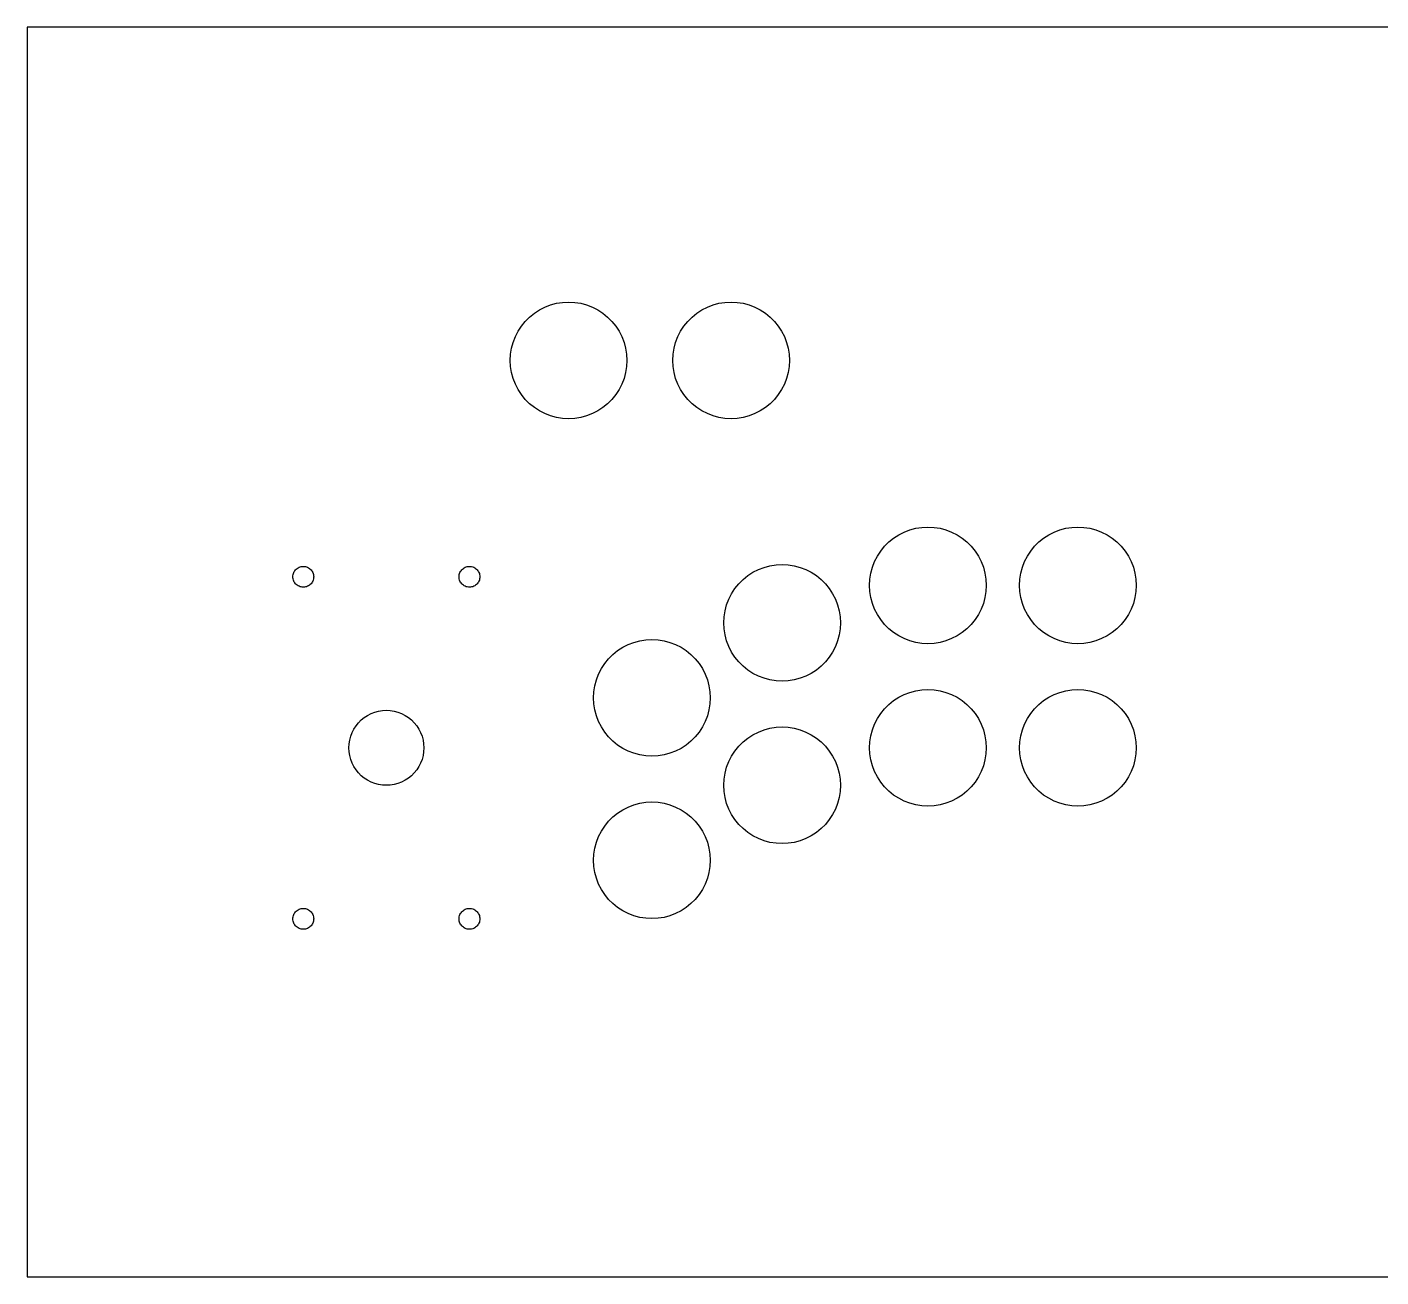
# Model space of a CAD drawing. Header units: metres. Extents: x -150 to 500, y -100 to 200.
# Drawn here: x -150 to 175, y -100 to 200 of the extents above; entities that cross this region are included whole.
import ezdxf

# ---------------------------------------------------------------- set-up
doc = ezdxf.new("R2010")
doc.units = ezdxf.units.M

msp = doc.modelspace()

# ---------------------------------------------------------------- linework, layer by layer
for p, q in [((500, 200), (-150, 200)), ((-150, 200), (-150, -100)), ((-25.6943, 132.79), (-24.3262, 133.315)), ((-24.3262, 133.315), (-22.9108, 133.694)), ((-22.9108, 133.694), (-21.4634, 133.923)), ((-21.4634, 133.923), (-20, 134)), ((-20, 134), (-18.5366, 133.923)), ((-18.5366, 133.923), (-17.0892, 133.694)), ((-17.0892, 133.694), (-15.6738, 133.315)), ((-15.6738, 133.315), (-14.3057, 132.79)), ((13.3057, 132.79), (14.6738, 133.315)), ((14.6738, 133.315), (16.0892, 133.694)), ((16.0892, 133.694), (17.5366, 133.923)), ((17.5366, 133.923), (19, 134)), ((19, 134), (20.4634, 133.923)), ((20.4634, 133.923), (21.9108, 133.694)), ((21.9108, 133.694), (23.3262, 133.315)), ((23.3262, 133.315), (24.6943, 132.79)), ((-30.404, 129.368), (-29.3678, 130.404)), ((-29.3678, 130.404), (-28.229, 131.326)), ((-28.229, 131.326), (-27, 132.124)), ((-27, 132.124), (-25.6943, 132.79)), ((-14.3057, 132.79), (-13, 132.124)), ((-13, 132.124), (-11.771, 131.326)), ((-11.771, 131.326), (-10.6322, 130.404)), ((-10.6322, 130.404), (-9.59596, 129.368)), ((8.59596, 129.368), (9.63216, 130.404)), ((9.63216, 130.404), (10.771, 131.326)), ((10.771, 131.326), (12, 132.124)), ((12, 132.124), (13.3057, 132.79)), ((24.6943, 132.79), (26, 132.124)), ((26, 132.124), (27.229, 131.326)), ((27.229, 131.326), (28.3678, 130.404)), ((28.3678, 130.404), (29.404, 129.368)), ((-32.7896, 125.694), (-32.1243, 127)), ((-32.1243, 127), (-31.3262, 128.229)), ((-31.3262, 128.229), (-30.404, 129.368)), ((-9.59596, 129.368), (-8.67375, 128.229)), ((-8.67375, 128.229), (-7.87564, 127)), ((-7.87564, 127), (-7.21036, 125.694)), ((6.21036, 125.694), (6.87564, 127)), ((6.87564, 127), (7.67375, 128.229)), ((7.67375, 128.229), (8.59596, 129.368)), ((29.404, 129.368), (30.3262, 128.229)), ((30.3262, 128.229), (31.1243, 127)), ((31.1243, 127), (31.7896, 125.694)), ((-33.6941, 122.911), (-33.3148, 124.326)), ((-33.3148, 124.326), (-32.7896, 125.694)), ((-7.21036, 125.694), (-6.6852, 124.326)), ((-6.6852, 124.326), (-6.30592, 122.911)), ((5.30592, 122.911), (5.6852, 124.326)), ((5.6852, 124.326), (6.21036, 125.694)), ((31.7896, 125.694), (32.3148, 124.326)), ((32.3148, 124.326), (32.6941, 122.911)), ((-34, 120), (-33.9233, 121.463)), ((-33.9233, 121.463), (-33.6941, 122.911)), ((-6.30592, 122.911), (-6.07669, 121.463)), ((-6.07669, 121.463), (-6, 120)), ((5, 120), (5.07669, 121.463)), ((5.07669, 121.463), (5.30592, 122.911)), ((32.6941, 122.911), (32.9233, 121.463)), ((32.9233, 121.463), (33, 120)), ((-33.9233, 118.537), (-34, 120)), ((-33.6941, 117.089), (-33.9233, 118.537)), ((-33.3148, 115.674), (-33.6941, 117.089)), ((-6.30592, 117.089), (-6.6852, 115.674)), ((-6.07669, 118.537), (-6.30592, 117.089)), ((-6, 120), (-6.07669, 118.537)), ((5.07669, 118.537), (5, 120)), ((5.30592, 117.089), (5.07669, 118.537)), ((5.6852, 115.674), (5.30592, 117.089)), ((32.6941, 117.089), (32.3148, 115.674)), ((32.9233, 118.537), (32.6941, 117.089)), ((33, 120), (32.9233, 118.537)), ((-32.7896, 114.306), (-33.3148, 115.674)), ((-32.1243, 113), (-32.7896, 114.306)), ((-7.21036, 114.306), (-7.87564, 113)), ((-6.6852, 115.674), (-7.21036, 114.306)), ((6.21036, 114.306), (5.6852, 115.674)), ((6.87564, 113), (6.21036, 114.306)), ((31.7896, 114.306), (31.1243, 113)), ((32.3148, 115.674), (31.7896, 114.306)), ((-31.3262, 111.771), (-32.1243, 113)), ((-30.404, 110.632), (-31.3262, 111.771)), ((-29.3678, 109.596), (-30.404, 110.632)), ((-9.59596, 110.632), (-10.6322, 109.596)), ((-8.67375, 111.771), (-9.59596, 110.632)), ((-7.87564, 113), (-8.67375, 111.771)), ((7.67375, 111.771), (6.87564, 113)), ((8.59596, 110.632), (7.67375, 111.771)), ((9.63216, 109.596), (8.59596, 110.632)), ((29.404, 110.632), (28.3678, 109.596)), ((30.3262, 111.771), (29.404, 110.632)), ((31.1243, 113), (30.3262, 111.771)), ((-28.229, 108.674), (-29.3678, 109.596)), ((-27, 107.876), (-28.229, 108.674)), ((-25.6943, 107.21), (-27, 107.876)), ((-13, 107.876), (-14.3057, 107.21)), ((-11.771, 108.674), (-13, 107.876)), ((-10.6322, 109.596), (-11.771, 108.674)), ((10.771, 108.674), (9.63216, 109.596)), ((12, 107.876), (10.771, 108.674)), ((13.3057, 107.21), (12, 107.876)), ((26, 107.876), (24.6943, 107.21)), ((27.229, 108.674), (26, 107.876)), ((28.3678, 109.596), (27.229, 108.674)), ((-24.3262, 106.685), (-25.6943, 107.21)), ((-22.9108, 106.306), (-24.3262, 106.685)), ((-21.4634, 106.077), (-22.9108, 106.306)), ((-20, 106), (-21.4634, 106.077)), ((-18.5366, 106.077), (-20, 106)), ((-17.0892, 106.306), (-18.5366, 106.077)), ((-15.6738, 106.685), (-17.0892, 106.306)), ((-14.3057, 107.21), (-15.6738, 106.685)), ((14.6738, 106.685), (13.3057, 107.21)), ((16.0892, 106.306), (14.6738, 106.685)), ((17.5366, 106.077), (16.0892, 106.306)), ((19, 106), (17.5366, 106.077)), ((20.4634, 106.077), (19, 106)), ((21.9108, 106.306), (20.4634, 106.077)), ((23.3262, 106.685), (21.9108, 106.306)), ((24.6943, 107.21), (23.3262, 106.685)), ((58.021, 77.3262), (59.25, 78.1243)), ((59.25, 78.1243), (60.5557, 78.7896)), ((60.5557, 78.7896), (61.9238, 79.3148)), ((61.9238, 79.3148), (63.3392, 79.6941)), ((63.3392, 79.6941), (64.7866, 79.9233)), ((64.7866, 79.9233), (66.25, 80)), ((66.25, 80), (67.7134, 79.9233)), ((67.7134, 79.9233), (69.1608, 79.6941)), ((69.1608, 79.6941), (70.5762, 79.3148)), ((70.5762, 79.3148), (71.9443, 78.7896)), ((71.9443, 78.7896), (73.25, 78.1243)), ((73.25, 78.1243), (74.479, 77.3262)), ((94.021, 77.3262), (95.25, 78.1243)), ((95.25, 78.1243), (96.5557, 78.7896)), ((96.5557, 78.7896), (97.9238, 79.3148)), ((97.9238, 79.3148), (99.3392, 79.6941)), ((99.3392, 79.6941), (100.787, 79.9233)), ((100.787, 79.9233), (102.25, 80)), ((102.25, 80), (103.713, 79.9233)), ((103.713, 79.9233), (105.161, 79.6941)), ((105.161, 79.6941), (106.576, 79.3148)), ((106.576, 79.3148), (107.944, 78.7896)), ((107.944, 78.7896), (109.25, 78.1243)), ((109.25, 78.1243), (110.479, 77.3262)), ((54.9238, 74.229), (55.846, 75.3678)), ((55.846, 75.3678), (56.8822, 76.404)), ((56.8822, 76.404), (58.021, 77.3262)), ((74.479, 77.3262), (75.6178, 76.404)), ((75.6178, 76.404), (76.654, 75.3678)), ((76.654, 75.3678), (77.5762, 74.229)), ((90.9238, 74.229), (91.846, 75.3678)), ((91.846, 75.3678), (92.8822, 76.404)), ((92.8822, 76.404), (94.021, 77.3262)), ((110.479, 77.3262), (111.618, 76.404)), ((111.618, 76.404), (112.654, 75.3678)), ((112.654, 75.3678), (113.576, 74.229)), ((52.9352, 70.3262), (53.4604, 71.6943)), ((53.4604, 71.6943), (54.1256, 73)), ((54.1256, 73), (54.9238, 74.229)), ((77.5762, 74.229), (78.3743, 73)), ((78.3743, 73), (79.0396, 71.6943)), ((79.0396, 71.6943), (79.5648, 70.3262)), ((88.9352, 70.3262), (89.4604, 71.6943)), ((89.4604, 71.6943), (90.1256, 73)), ((90.1256, 73), (90.9238, 74.229)), ((113.576, 74.229), (114.374, 73)), ((114.374, 73), (115.04, 71.6943)), ((115.04, 71.6943), (115.565, 70.3262)), ((-86.2, 68.05), (-86.1863, 68.3113)), ((-86.1863, 68.3113), (-86.1454, 68.5698)), ((-86.1454, 68.5698), (-86.0776, 68.8225)), ((-86.0776, 68.8225), (-85.9839, 69.0668)), ((-85.9839, 69.0668), (-85.8651, 69.3)), ((-85.8651, 69.3), (-85.7225, 69.5195)), ((-85.7225, 69.5195), (-85.5579, 69.7228)), ((-85.5579, 69.7228), (-85.3728, 69.9079)), ((-85.3728, 69.9079), (-85.1694, 70.0725)), ((-85.1694, 70.0725), (-84.95, 70.2151)), ((-84.95, 70.2151), (-84.7168, 70.3339)), ((-84.7168, 70.3339), (-84.4725, 70.4276)), ((-84.4725, 70.4276), (-84.2198, 70.4954)), ((-84.2198, 70.4954), (-83.9613, 70.5363)), ((-83.9613, 70.5363), (-83.7, 70.55)), ((-83.7, 70.55), (-83.4387, 70.5363)), ((-83.4387, 70.5363), (-83.1802, 70.4954)), ((-83.1802, 70.4954), (-82.9274, 70.4276)), ((-82.9274, 70.4276), (-82.6832, 70.3339)), ((-82.6832, 70.3339), (-82.45, 70.2151)), ((-82.45, 70.2151), (-82.2305, 70.0725)), ((-82.2305, 70.0725), (-82.0272, 69.9079)), ((-82.0272, 69.9079), (-81.8421, 69.7228)), ((-81.8421, 69.7228), (-81.6774, 69.5195)), ((-81.6774, 69.5195), (-81.5349, 69.3)), ((-81.5349, 69.3), (-81.4161, 69.0668)), ((-81.4161, 69.0668), (-81.3224, 68.8225)), ((-81.3224, 68.8225), (-81.2546, 68.5698)), ((-81.2546, 68.5698), (-81.2137, 68.3113)), ((-81.2137, 68.3113), (-81.2, 68.05)), ((-46.3, 68.05), (-46.2863, 68.3113)), ((-46.2863, 68.3113), (-46.2454, 68.5698)), ((-46.2454, 68.5698), (-46.1776, 68.8225)), ((-46.1776, 68.8225), (-46.0839, 69.0668)), ((-46.0839, 69.0668), (-45.9651, 69.3)), ((-45.9651, 69.3), (-45.8226, 69.5195)), ((-45.8226, 69.5195), (-45.6579, 69.7228)), ((-45.6579, 69.7228), (-45.4728, 69.9079)), ((-45.4728, 69.9079), (-45.2695, 70.0725)), ((-45.2695, 70.0725), (-45.05, 70.2151)), ((-45.05, 70.2151), (-44.8168, 70.3339)), ((-44.8168, 70.3339), (-44.5726, 70.4276)), ((-44.5726, 70.4276), (-44.3198, 70.4954)), ((-44.3198, 70.4954), (-44.0613, 70.5363)), ((-44.0613, 70.5363), (-43.8, 70.55)), ((-43.8, 70.55), (-43.5387, 70.5363)), ((-43.5387, 70.5363), (-43.2802, 70.4954)), ((-43.2802, 70.4954), (-43.0275, 70.4276)), ((-43.0275, 70.4276), (-42.7832, 70.3339)), ((-42.7832, 70.3339), (-42.55, 70.2151)), ((-42.55, 70.2151), (-42.3306, 70.0725)), ((-42.3306, 70.0725), (-42.1272, 69.9079)), ((-42.1272, 69.9079), (-41.9421, 69.7228)), ((-41.9421, 69.7228), (-41.7775, 69.5195)), ((-41.7775, 69.5195), (-41.6349, 69.3)), ((-41.6349, 69.3), (-41.5161, 69.0668)), ((-41.5161, 69.0668), (-41.4224, 68.8225)), ((-41.4224, 68.8225), (-41.3546, 68.5698)), ((-41.3546, 68.5698), (-41.3137, 68.3113)), ((-41.3137, 68.3113), (-41.3, 68.05)), ((21.8822, 67.404), (23.021, 68.3262)), ((23.021, 68.3262), (24.25, 69.1243)), ((24.25, 69.1243), (25.5557, 69.7896)), ((25.5557, 69.7896), (26.9238, 70.3148)), ((26.9238, 70.3148), (28.3392, 70.6941)), ((28.3392, 70.6941), (29.7866, 70.9233)), ((29.7866, 70.9233), (31.25, 71)), ((31.25, 71), (32.7134, 70.9233)), ((32.7134, 70.9233), (34.1608, 70.6941)), ((34.1608, 70.6941), (35.5762, 70.3148)), ((35.5762, 70.3148), (36.9443, 69.7896)), ((36.9443, 69.7896), (38.25, 69.1243)), ((38.25, 69.1243), (39.479, 68.3262)), ((39.479, 68.3262), (40.6178, 67.404)), ((52.3267, 67.4634), (52.5559, 68.9108)), ((52.5559, 68.9108), (52.9352, 70.3262)), ((79.5648, 70.3262), (79.9441, 68.9108)), ((79.9441, 68.9108), (80.1733, 67.4634)), ((88.3267, 67.4634), (88.5559, 68.9108)), ((88.5559, 68.9108), (88.9352, 70.3262)), ((115.565, 70.3262), (115.944, 68.9108)), ((115.944, 68.9108), (116.173, 67.4634)), ((-86.1863, 67.7887), (-86.2, 68.05)), ((-86.1454, 67.5302), (-86.1863, 67.7887)), ((-86.0776, 67.2775), (-86.1454, 67.5302)), ((-85.9839, 67.0332), (-86.0776, 67.2775)), ((-85.8651, 66.8), (-85.9839, 67.0332)), ((-85.7225, 66.5805), (-85.8651, 66.8)), ((-85.5579, 66.3772), (-85.7225, 66.5805)), ((-85.3728, 66.1921), (-85.5579, 66.3772)), ((-85.1694, 66.0275), (-85.3728, 66.1921)), ((-84.95, 65.8849), (-85.1694, 66.0275)), ((-84.7168, 65.7661), (-84.95, 65.8849)), ((-84.4725, 65.6723), (-84.7168, 65.7661)), ((-84.2198, 65.6046), (-84.4725, 65.6723)), ((-83.9613, 65.5637), (-84.2198, 65.6046)), ((-83.7, 65.55), (-83.9613, 65.5637)), ((-83.4387, 65.5637), (-83.7, 65.55)), ((-83.1802, 65.6046), (-83.4387, 65.5637)), ((-82.9274, 65.6723), (-83.1802, 65.6046)), ((-82.6832, 65.7661), (-82.9274, 65.6723)), ((-82.45, 65.8849), (-82.6832, 65.7661)), ((-82.2305, 66.0275), (-82.45, 65.8849)), ((-82.0272, 66.1921), (-82.2305, 66.0275)), ((-81.8421, 66.3772), (-82.0272, 66.1921)), ((-81.6774, 66.5805), (-81.8421, 66.3772)), ((-81.5349, 66.8), (-81.6774, 66.5805)), ((-81.4161, 67.0332), (-81.5349, 66.8)), ((-81.3224, 67.2775), (-81.4161, 67.0332)), ((-81.2546, 67.5302), (-81.3224, 67.2775)), ((-81.2137, 67.7887), (-81.2546, 67.5302)), ((-81.2, 68.05), (-81.2137, 67.7887)), ((-46.2863, 67.7887), (-46.3, 68.05)), ((-46.2454, 67.5302), (-46.2863, 67.7887)), ((-46.1776, 67.2775), (-46.2454, 67.5302)), ((-46.0839, 67.0332), (-46.1776, 67.2775)), ((-45.9651, 66.8), (-46.0839, 67.0332)), ((-45.8226, 66.5805), (-45.9651, 66.8)), ((-45.6579, 66.3772), (-45.8226, 66.5805)), ((-45.4728, 66.1921), (-45.6579, 66.3772)), ((-45.2695, 66.0275), (-45.4728, 66.1921)), ((-45.05, 65.8849), (-45.2695, 66.0275)), ((-44.8168, 65.7661), (-45.05, 65.8849)), ((-44.5726, 65.6723), (-44.8168, 65.7661)), ((-44.3198, 65.6046), (-44.5726, 65.6723)), ((-44.0613, 65.5637), (-44.3198, 65.6046)), ((-43.8, 65.55), (-44.0613, 65.5637)), ((-43.5387, 65.5637), (-43.8, 65.55)), ((-43.2802, 65.6046), (-43.5387, 65.5637)), ((-43.0275, 65.6723), (-43.2802, 65.6046)), ((-42.7832, 65.7661), (-43.0275, 65.6723)), ((-42.55, 65.8849), (-42.7832, 65.7661)), ((-42.3306, 66.0275), (-42.55, 65.8849)), ((-42.1272, 66.1921), (-42.3306, 66.0275)), ((-41.9421, 66.3772), (-42.1272, 66.1921)), ((-41.7775, 66.5805), (-41.9421, 66.3772)), ((-41.6349, 66.8), (-41.7775, 66.5805)), ((-41.5161, 67.0332), (-41.6349, 66.8)), ((-41.4224, 67.2775), (-41.5161, 67.0332)), ((-41.3546, 67.5302), (-41.4224, 67.2775)), ((-41.3137, 67.7887), (-41.3546, 67.5302)), ((-41.3, 68.05), (-41.3137, 67.7887)), ((19.1256, 64), (19.9238, 65.229)), ((19.9238, 65.229), (20.846, 66.3678)), ((20.846, 66.3678), (21.8822, 67.404)), ((40.6178, 67.404), (41.654, 66.3678)), ((41.654, 66.3678), (42.5762, 65.229)), ((42.5762, 65.229), (43.3743, 64)), ((52.25, 66), (52.3267, 67.4634)), ((52.3267, 64.5366), (52.25, 66)), ((80.1733, 67.4634), (80.25, 66)), ((80.25, 66), (80.1733, 64.5366)), ((88.25, 66), (88.3267, 67.4634)), ((88.3267, 64.5366), (88.25, 66)), ((116.173, 67.4634), (116.25, 66)), ((116.25, 66), (116.173, 64.5366)), ((17.9352, 61.3262), (18.4604, 62.6943)), ((18.4604, 62.6943), (19.1256, 64)), ((43.3743, 64), (44.0396, 62.6943)), ((44.0396, 62.6943), (44.5648, 61.3262)), ((52.5559, 63.0892), (52.3267, 64.5366)), ((52.9352, 61.6738), (52.5559, 63.0892)), ((79.9441, 63.0892), (79.5648, 61.6738)), ((80.1733, 64.5366), (79.9441, 63.0892)), ((88.5559, 63.0892), (88.3267, 64.5366)), ((88.9352, 61.6738), (88.5559, 63.0892)), ((115.944, 63.0892), (115.565, 61.6738)), ((116.173, 64.5366), (115.944, 63.0892)), ((17.3267, 58.4634), (17.5559, 59.9108)), ((17.5559, 59.9108), (17.9352, 61.3262)), ((44.5648, 61.3262), (44.9441, 59.9108)), ((44.9441, 59.9108), (45.1733, 58.4634)), ((53.4604, 60.3057), (52.9352, 61.6738)), ((54.1256, 59), (53.4604, 60.3057)), ((54.9238, 57.771), (54.1256, 59)), ((78.3743, 59), (77.5762, 57.771)), ((79.0396, 60.3057), (78.3743, 59)), ((79.5648, 61.6738), (79.0396, 60.3057)), ((89.4604, 60.3057), (88.9352, 61.6738)), ((90.1256, 59), (89.4604, 60.3057)), ((90.9238, 57.771), (90.1256, 59)), ((114.374, 59), (113.576, 57.771)), ((115.04, 60.3057), (114.374, 59)), ((115.565, 61.6738), (115.04, 60.3057)), ((17.25, 57), (17.3267, 58.4634)), ((17.3267, 55.5366), (17.25, 57)), ((17.5559, 54.0892), (17.3267, 55.5366)), ((45.1733, 55.5366), (44.9441, 54.0892)), ((45.1733, 58.4634), (45.25, 57)), ((45.25, 57), (45.1733, 55.5366)), ((55.846, 56.6322), (54.9238, 57.771)), ((56.8822, 55.596), (55.846, 56.6322)), ((58.021, 54.6738), (56.8822, 55.596)), ((75.6178, 55.596), (74.479, 54.6738)), ((76.654, 56.6322), (75.6178, 55.596)), ((77.5762, 57.771), (76.654, 56.6322)), ((91.846, 56.6322), (90.9238, 57.771)), ((92.8822, 55.596), (91.846, 56.6322)), ((94.021, 54.6738), (92.8822, 55.596)), ((111.618, 55.596), (110.479, 54.6738)), ((112.654, 56.6322), (111.618, 55.596)), ((113.576, 57.771), (112.654, 56.6322)), ((-5.69431, 51.7896), (-4.32623, 52.3148)), ((-4.32623, 52.3148), (-2.91075, 52.6941)), ((-2.91075, 52.6941), (-1.46339, 52.9233)), ((-1.46339, 52.9233), (0, 53)), ((0, 53), (1.46339, 52.9233)), ((1.46339, 52.9233), (2.91075, 52.6941)), ((2.91075, 52.6941), (4.32623, 52.3148)), ((4.32623, 52.3148), (5.69431, 51.7896)), ((17.9352, 52.6738), (17.5559, 54.0892)), ((18.4604, 51.3057), (17.9352, 52.6738)), ((44.5648, 52.6738), (44.0396, 51.3057)), ((44.9441, 54.0892), (44.5648, 52.6738)), ((59.25, 53.8756), (58.021, 54.6738)), ((60.5557, 53.2104), (59.25, 53.8756)), ((61.9238, 52.6852), (60.5557, 53.2104)), ((63.3392, 52.3059), (61.9238, 52.6852)), ((64.7866, 52.0767), (63.3392, 52.3059)), ((66.25, 52), (64.7866, 52.0767)), ((67.7134, 52.0767), (66.25, 52)), ((69.1608, 52.3059), (67.7134, 52.0767)), ((70.5762, 52.6852), (69.1608, 52.3059)), ((71.9443, 53.2104), (70.5762, 52.6852)), ((73.25, 53.8756), (71.9443, 53.2104)), ((74.479, 54.6738), (73.25, 53.8756)), ((95.25, 53.8756), (94.021, 54.6738)), ((96.5557, 53.2104), (95.25, 53.8756)), ((97.9238, 52.6852), (96.5557, 53.2104)), ((99.3392, 52.3059), (97.9238, 52.6852)), ((100.787, 52.0767), (99.3392, 52.3059)), ((102.25, 52), (100.787, 52.0767)), ((103.713, 52.0767), (102.25, 52)), ((105.161, 52.3059), (103.713, 52.0767)), ((106.576, 52.6852), (105.161, 52.3059)), ((107.944, 53.2104), (106.576, 52.6852)), ((109.25, 53.8756), (107.944, 53.2104)), ((110.479, 54.6738), (109.25, 53.8756)), ((-10.404, 48.3678), (-9.36783, 49.404)), ((-9.36783, 49.404), (-8.22899, 50.3262)), ((-8.22899, 50.3262), (-7, 51.1243)), ((-7, 51.1243), (-5.69431, 51.7896)), ((5.69431, 51.7896), (7, 51.1243)), ((7, 51.1243), (8.22899, 50.3262)), ((8.22899, 50.3262), (9.36783, 49.404)), ((9.36783, 49.404), (10.404, 48.3678)), ((19.1256, 50), (18.4604, 51.3057)), ((19.9238, 48.771), (19.1256, 50)), ((20.846, 47.6322), (19.9238, 48.771)), ((42.5762, 48.771), (41.654, 47.6322)), ((43.3743, 50), (42.5762, 48.771)), ((44.0396, 51.3057), (43.3743, 50)), ((-12.7896, 44.6943), (-12.1243, 46)), ((-12.1243, 46), (-11.3262, 47.229)), ((-11.3262, 47.229), (-10.404, 48.3678)), ((10.404, 48.3678), (11.3262, 47.229)), ((11.3262, 47.229), (12.1243, 46)), ((12.1243, 46), (12.7896, 44.6943)), ((21.8822, 46.596), (20.846, 47.6322)), ((23.021, 45.6738), (21.8822, 46.596)), ((24.25, 44.8756), (23.021, 45.6738)), ((39.479, 45.6738), (38.25, 44.8756)), ((40.6178, 46.596), (39.479, 45.6738)), ((41.654, 47.6322), (40.6178, 46.596)), ((-13.6941, 41.9108), (-13.3148, 43.3262)), ((-13.3148, 43.3262), (-12.7896, 44.6943)), ((12.7896, 44.6943), (13.3148, 43.3262)), ((13.3148, 43.3262), (13.6941, 41.9108)), ((25.5557, 44.2104), (24.25, 44.8756)), ((26.9238, 43.6852), (25.5557, 44.2104)), ((28.3392, 43.3059), (26.9238, 43.6852)), ((29.7866, 43.0767), (28.3392, 43.3059)), ((31.25, 43), (29.7866, 43.0767)), ((32.7134, 43.0767), (31.25, 43)), ((34.1608, 43.3059), (32.7134, 43.0767)), ((35.5762, 43.6852), (34.1608, 43.3059)), ((36.9443, 44.2104), (35.5762, 43.6852)), ((38.25, 44.8756), (36.9443, 44.2104)), ((-14, 39), (-13.9233, 40.4634)), ((-13.9233, 37.5366), (-14, 39)), ((-13.9233, 40.4634), (-13.6941, 41.9108)), ((13.6941, 41.9108), (13.9233, 40.4634)), ((13.9233, 40.4634), (14, 39)), ((14, 39), (13.9233, 37.5366)), ((58.021, 38.3262), (59.25, 39.1243)), ((59.25, 39.1243), (60.5557, 39.7896)), ((60.5557, 39.7896), (61.9238, 40.3148)), ((61.9238, 40.3148), (63.3392, 40.6941)), ((63.3392, 40.6941), (64.7866, 40.9233)), ((64.7866, 40.9233), (66.25, 41)), ((66.25, 41), (67.7134, 40.9233)), ((67.7134, 40.9233), (69.1608, 40.6941)), ((69.1608, 40.6941), (70.5762, 40.3148)), ((70.5762, 40.3148), (71.9443, 39.7896)), ((71.9443, 39.7896), (73.25, 39.1243)), ((73.25, 39.1243), (74.479, 38.3262)), ((94.021, 38.3262), (95.25, 39.1243)), ((95.25, 39.1243), (96.5557, 39.7896)), ((96.5557, 39.7896), (97.9238, 40.3148)), ((97.9238, 40.3148), (99.3392, 40.6941)), ((99.3392, 40.6941), (100.787, 40.9233)), ((100.787, 40.9233), (102.25, 41)), ((102.25, 41), (103.713, 40.9233)), ((103.713, 40.9233), (105.161, 40.6941)), ((105.161, 40.6941), (106.576, 40.3148)), ((106.576, 40.3148), (107.944, 39.7896)), ((107.944, 39.7896), (109.25, 39.1243)), ((109.25, 39.1243), (110.479, 38.3262)), ((-66.5311, 35.5595), (-65.6212, 35.8033)), ((-65.6212, 35.8033), (-64.6908, 35.9507)), ((-64.6908, 35.9507), (-63.75, 36)), ((-63.75, 36), (-62.8092, 35.9507)), ((-62.8092, 35.9507), (-61.8788, 35.8033)), ((-61.8788, 35.8033), (-60.9689, 35.5595)), ((-13.6941, 36.0892), (-13.9233, 37.5366)), ((-13.3148, 34.6738), (-13.6941, 36.0892)), ((13.6941, 36.0892), (13.3148, 34.6738)), ((13.9233, 37.5366), (13.6941, 36.0892)), ((54.9238, 35.229), (55.846, 36.3678)), ((55.846, 36.3678), (56.8822, 37.404)), ((56.8822, 37.404), (58.021, 38.3262)), ((74.479, 38.3262), (75.6178, 37.404)), ((75.6178, 37.404), (76.654, 36.3678)), ((76.654, 36.3678), (77.5762, 35.229)), ((90.9238, 35.229), (91.846, 36.3678)), ((91.846, 36.3678), (92.8822, 37.404)), ((92.8822, 37.404), (94.021, 38.3262)), ((110.479, 38.3262), (111.618, 37.404)), ((111.618, 37.404), (112.654, 36.3678)), ((112.654, 36.3678), (113.576, 35.229)), ((-71.0311, 32.2901), (-70.4383, 33.0222)), ((-70.4383, 33.0222), (-69.7722, 33.6883)), ((-69.7722, 33.6883), (-69.0401, 34.2811)), ((-69.0401, 34.2811), (-68.25, 34.7942)), ((-68.25, 34.7942), (-67.4106, 35.2219)), ((-67.4106, 35.2219), (-66.5311, 35.5595)), ((-60.9689, 35.5595), (-60.0894, 35.2219)), ((-60.0894, 35.2219), (-59.25, 34.7942)), ((-59.25, 34.7942), (-58.4599, 34.2811)), ((-58.4599, 34.2811), (-57.7278, 33.6883)), ((-57.7278, 33.6883), (-57.0617, 33.0222)), ((-57.0617, 33.0222), (-56.4689, 32.2901)), ((-12.7896, 33.3057), (-13.3148, 34.6738)), ((-12.1243, 32), (-12.7896, 33.3057)), ((12.7896, 33.3057), (12.1243, 32)), ((13.3148, 34.6738), (12.7896, 33.3057)), ((52.9352, 31.3262), (53.4604, 32.6943)), ((53.4604, 32.6943), (54.1256, 34)), ((54.1256, 34), (54.9238, 35.229)), ((77.5762, 35.229), (78.3743, 34)), ((78.3743, 34), (79.0396, 32.6943)), ((79.0396, 32.6943), (79.5648, 31.3262)), ((88.9352, 31.3262), (89.4604, 32.6943)), ((89.4604, 32.6943), (90.1256, 34)), ((90.1256, 34), (90.9238, 35.229)), ((113.576, 35.229), (114.374, 34)), ((114.374, 34), (115.04, 32.6943)), ((115.04, 32.6943), (115.565, 31.3262)), ((-72.5533, 28.8712), (-72.3095, 29.7811)), ((-72.3095, 29.7811), (-71.9719, 30.6606)), ((-71.9719, 30.6606), (-71.5442, 31.5)), ((-71.5442, 31.5), (-71.0311, 32.2901)), ((-56.4689, 32.2901), (-55.9558, 31.5)), ((-55.9558, 31.5), (-55.5281, 30.6606)), ((-55.5281, 30.6606), (-55.1905, 29.7811)), ((-55.1905, 29.7811), (-54.9467, 28.8712)), ((-11.3262, 30.771), (-12.1243, 32)), ((-10.404, 29.6322), (-11.3262, 30.771)), ((-9.36783, 28.596), (-10.404, 29.6322)), ((10.404, 29.6322), (9.36783, 28.596)), ((11.3262, 30.771), (10.404, 29.6322)), ((12.1243, 32), (11.3262, 30.771)), ((21.8822, 28.404), (23.021, 29.3262)), ((23.021, 29.3262), (24.25, 30.1243)), ((24.25, 30.1243), (25.5557, 30.7896)), ((25.5557, 30.7896), (26.9238, 31.3148)), ((26.9238, 31.3148), (28.3392, 31.6941)), ((28.3392, 31.6941), (29.7866, 31.9233)), ((29.7866, 31.9233), (31.25, 32)), ((31.25, 32), (32.7134, 31.9233)), ((32.7134, 31.9233), (34.1608, 31.6941)), ((34.1608, 31.6941), (35.5762, 31.3148)), ((35.5762, 31.3148), (36.9443, 30.7896)), ((36.9443, 30.7896), (38.25, 30.1243)), ((38.25, 30.1243), (39.479, 29.3262)), ((39.479, 29.3262), (40.6178, 28.404)), ((52.3267, 28.4634), (52.5559, 29.9108)), ((52.5559, 29.9108), (52.9352, 31.3262)), ((79.5648, 31.3262), (79.9441, 29.9108)), ((79.9441, 29.9108), (80.1733, 28.4634)), ((88.3267, 28.4634), (88.5559, 29.9108)), ((88.5559, 29.9108), (88.9352, 31.3262)), ((115.565, 31.3262), (115.944, 29.9108)), ((115.944, 29.9108), (116.173, 28.4634)), ((-72.75, 27), (-72.7007, 27.9408)), ((-72.7007, 26.0592), (-72.75, 27)), ((-72.7007, 27.9408), (-72.5533, 28.8712)), ((-72.5533, 25.1288), (-72.7007, 26.0592)), ((-54.9467, 28.8712), (-54.7993, 27.9408)), ((-54.7993, 26.0592), (-54.9467, 25.1288)), ((-54.7993, 27.9408), (-54.75, 27)), ((-54.75, 27), (-54.7993, 26.0592)), ((-8.22899, 27.6738), (-9.36783, 28.596)), ((-7, 26.8756), (-8.22899, 27.6738)), ((-5.69431, 26.2104), (-7, 26.8756)), ((-4.32623, 25.6852), (-5.69431, 26.2104)), ((5.69431, 26.2104), (4.32623, 25.6852)), ((7, 26.8756), (5.69431, 26.2104)), ((8.22899, 27.6738), (7, 26.8756)), ((9.36783, 28.596), (8.22899, 27.6738)), ((19.1256, 25), (19.9238, 26.229)), ((19.9238, 26.229), (20.846, 27.3678)), ((20.846, 27.3678), (21.8822, 28.404)), ((40.6178, 28.404), (41.654, 27.3678)), ((41.654, 27.3678), (42.5762, 26.229)), ((42.5762, 26.229), (43.3743, 25)), ((52.25, 27), (52.3267, 28.4634)), ((52.3267, 25.5366), (52.25, 27)), ((80.1733, 28.4634), (80.25, 27)), ((80.25, 27), (80.1733, 25.5366)), ((88.25, 27), (88.3267, 28.4634)), ((88.3267, 25.5366), (88.25, 27)), ((116.173, 28.4634), (116.25, 27)), ((116.25, 27), (116.173, 25.5366)), ((-72.3095, 24.2189), (-72.5533, 25.1288)), ((-71.9719, 23.3394), (-72.3095, 24.2189)), ((-71.5442, 22.5), (-71.9719, 23.3394)), ((-55.5281, 23.3394), (-55.9558, 22.5)), ((-55.1905, 24.2189), (-55.5281, 23.3394)), ((-54.9467, 25.1288), (-55.1905, 24.2189)), ((-2.91075, 25.3059), (-4.32623, 25.6852)), ((-1.46339, 25.0767), (-2.91075, 25.3059)), ((0, 25), (-1.46339, 25.0767)), ((1.46339, 25.0767), (0, 25)), ((2.91075, 25.3059), (1.46339, 25.0767)), ((4.32623, 25.6852), (2.91075, 25.3059)), ((17.9352, 22.3262), (18.4604, 23.6943)), ((18.4604, 23.6943), (19.1256, 25)), ((43.3743, 25), (44.0396, 23.6943)), ((44.0396, 23.6943), (44.5648, 22.3262)), ((52.5559, 24.0892), (52.3267, 25.5366)), ((52.9352, 22.6738), (52.5559, 24.0892)), ((79.9441, 24.0892), (79.5648, 22.6738)), ((80.1733, 25.5366), (79.9441, 24.0892)), ((88.5559, 24.0892), (88.3267, 25.5366)), ((88.9352, 22.6738), (88.5559, 24.0892)), ((115.944, 24.0892), (115.565, 22.6738)), ((116.173, 25.5366), (115.944, 24.0892)), ((-71.0311, 21.7099), (-71.5442, 22.5)), ((-70.4383, 20.9778), (-71.0311, 21.7099)), ((-69.7722, 20.3117), (-70.4383, 20.9778)), ((-69.0401, 19.7189), (-69.7722, 20.3117)), ((-68.25, 19.2058), (-69.0401, 19.7189)), ((-58.4599, 19.7189), (-59.25, 19.2058)), ((-57.7278, 20.3117), (-58.4599, 19.7189)), ((-57.0617, 20.9778), (-57.7278, 20.3117)), ((-56.4689, 21.7099), (-57.0617, 20.9778)), ((-55.9558, 22.5), (-56.4689, 21.7099)), ((17.3267, 19.4634), (17.5559, 20.9108)), ((17.5559, 20.9108), (17.9352, 22.3262)), ((44.5648, 22.3262), (44.9441, 20.9108)), ((44.9441, 20.9108), (45.1733, 19.4634)), ((53.4604, 21.3057), (52.9352, 22.6738)), ((54.1256, 20), (53.4604, 21.3057)), ((54.9238, 18.771), (54.1256, 20)), ((78.3743, 20), (77.5762, 18.771)), ((79.0396, 21.3057), (78.3743, 20)), ((79.5648, 22.6738), (79.0396, 21.3057)), ((89.4604, 21.3057), (88.9352, 22.6738)), ((90.1256, 20), (89.4604, 21.3057)), ((90.9238, 18.771), (90.1256, 20)), ((114.374, 20), (113.576, 18.771)), ((115.04, 21.3057), (114.374, 20)), ((115.565, 22.6738), (115.04, 21.3057)), ((-67.4106, 18.7781), (-68.25, 19.2058)), ((-66.5311, 18.4405), (-67.4106, 18.7781)), ((-65.6212, 18.1967), (-66.5311, 18.4405)), ((-64.6908, 18.0493), (-65.6212, 18.1967)), ((-63.75, 18), (-64.6908, 18.0493)), ((-62.8092, 18.0493), (-63.75, 18)), ((-61.8788, 18.1967), (-62.8092, 18.0493)), ((-60.9689, 18.4405), (-61.8788, 18.1967)), ((-60.0894, 18.7781), (-60.9689, 18.4405)), ((-59.25, 19.2058), (-60.0894, 18.7781)), ((17.25, 18), (17.3267, 19.4634)), ((17.3267, 16.5366), (17.25, 18)), ((17.5559, 15.0892), (17.3267, 16.5366)), ((45.1733, 16.5366), (44.9441, 15.0892)), ((45.1733, 19.4634), (45.25, 18)), ((45.25, 18), (45.1733, 16.5366)), ((55.846, 17.6322), (54.9238, 18.771)), ((56.8822, 16.596), (55.846, 17.6322)), ((58.021, 15.6738), (56.8822, 16.596)), ((75.6178, 16.596), (74.479, 15.6738)), ((76.654, 17.6322), (75.6178, 16.596)), ((77.5762, 18.771), (76.654, 17.6322)), ((91.846, 17.6322), (90.9238, 18.771)), ((92.8822, 16.596), (91.846, 17.6322)), ((94.021, 15.6738), (92.8822, 16.596)), ((111.618, 16.596), (110.479, 15.6738)), ((112.654, 17.6322), (111.618, 16.596)), ((113.576, 18.771), (112.654, 17.6322)), ((-5.69431, 12.7896), (-4.32623, 13.3148)), ((-4.32623, 13.3148), (-2.91075, 13.6941)), ((-2.91075, 13.6941), (-1.46339, 13.9233)), ((-1.46339, 13.9233), (0, 14)), ((0, 14), (1.46339, 13.9233)), ((1.46339, 13.9233), (2.91075, 13.6941)), ((2.91075, 13.6941), (4.32623, 13.3148)), ((4.32623, 13.3148), (5.69431, 12.7896)), ((17.9352, 13.6738), (17.5559, 15.0892)), ((18.4604, 12.3057), (17.9352, 13.6738)), ((44.5648, 13.6738), (44.0396, 12.3057)), ((44.9441, 15.0892), (44.5648, 13.6738)), ((59.25, 14.8756), (58.021, 15.6738)), ((60.5557, 14.2104), (59.25, 14.8756)), ((61.9238, 13.6852), (60.5557, 14.2104)), ((63.3392, 13.3059), (61.9238, 13.6852)), ((64.7866, 13.0767), (63.3392, 13.3059)), ((66.25, 13), (64.7866, 13.0767)), ((67.7134, 13.0767), (66.25, 13)), ((69.1608, 13.3059), (67.7134, 13.0767)), ((70.5762, 13.6852), (69.1608, 13.3059)), ((71.9443, 14.2104), (70.5762, 13.6852)), ((73.25, 14.8756), (71.9443, 14.2104)), ((74.479, 15.6738), (73.25, 14.8756)), ((95.25, 14.8756), (94.021, 15.6738)), ((96.5557, 14.2104), (95.25, 14.8756)), ((97.9238, 13.6852), (96.5557, 14.2104)), ((99.3392, 13.3059), (97.9238, 13.6852)), ((100.787, 13.0767), (99.3392, 13.3059)), ((102.25, 13), (100.787, 13.0767)), ((103.713, 13.0767), (102.25, 13)), ((105.161, 13.3059), (103.713, 13.0767)), ((106.576, 13.6852), (105.161, 13.3059)), ((107.944, 14.2104), (106.576, 13.6852)), ((109.25, 14.8756), (107.944, 14.2104)), ((110.479, 15.6738), (109.25, 14.8756)), ((-10.404, 9.36783), (-9.36783, 10.404)), ((-9.36783, 10.404), (-8.22899, 11.3262)), ((-8.22899, 11.3262), (-7, 12.1243)), ((-7, 12.1243), (-5.69431, 12.7896)), ((5.69431, 12.7896), (7, 12.1243)), ((7, 12.1243), (8.22899, 11.3262)), ((8.22899, 11.3262), (9.36783, 10.404)), ((9.36783, 10.404), (10.404, 9.36783)), ((19.1256, 11), (18.4604, 12.3057)), ((19.9238, 9.771), (19.1256, 11)), ((20.846, 8.63216), (19.9238, 9.771)), ((42.5762, 9.771), (41.654, 8.63216)), ((43.3743, 11), (42.5762, 9.771)), ((44.0396, 12.3057), (43.3743, 11)), ((-12.7896, 5.69431), (-12.1243, 7)), ((-12.1243, 7), (-11.3262, 8.22899)), ((-11.3262, 8.22899), (-10.404, 9.36783)), ((10.404, 9.36783), (11.3262, 8.22899)), ((11.3262, 8.22899), (12.1243, 7)), ((12.1243, 7), (12.7896, 5.69431)), ((21.8822, 7.59596), (20.846, 8.63216)), ((23.021, 6.67375), (21.8822, 7.59596)), ((24.25, 5.87564), (23.021, 6.67375)), ((39.479, 6.67375), (38.25, 5.87564)), ((40.6178, 7.59596), (39.479, 6.67375)), ((41.654, 8.63216), (40.6178, 7.59596)), ((-13.6941, 2.91075), (-13.3148, 4.32623)), ((-13.3148, 4.32623), (-12.7896, 5.69431)), ((12.7896, 5.69431), (13.3148, 4.32623)), ((13.3148, 4.32623), (13.6941, 2.91075)), ((25.5557, 5.21036), (24.25, 5.87564)), ((26.9238, 4.6852), (25.5557, 5.21036)), ((28.3392, 4.30592), (26.9238, 4.6852)), ((29.7866, 4.07669), (28.3392, 4.30592)), ((31.25, 4), (29.7866, 4.07669)), ((32.7134, 4.07669), (31.25, 4)), ((34.1608, 4.30592), (32.7134, 4.07669)), ((35.5762, 4.6852), (34.1608, 4.30592)), ((36.9443, 5.21036), (35.5762, 4.6852)), ((38.25, 5.87564), (36.9443, 5.21036)), ((-14, 0), (-13.9233, 1.46339)), ((-13.9233, -1.46339), (-14, 0)), ((-13.9233, 1.46339), (-13.6941, 2.91075)), ((13.6941, 2.91075), (13.9233, 1.46339)), ((13.9233, 1.46339), (14, 0)), ((14, 0), (13.9233, -1.46339)), ((-13.6941, -2.91075), (-13.9233, -1.46339)), ((-13.3148, -4.32623), (-13.6941, -2.91075)), ((13.6941, -2.91075), (13.3148, -4.32623)), ((13.9233, -1.46339), (13.6941, -2.91075)), ((-12.7896, -5.69431), (-13.3148, -4.32623)), ((-12.1243, -7), (-12.7896, -5.69431)), ((12.7896, -5.69431), (12.1243, -7)), ((13.3148, -4.32623), (12.7896, -5.69431)), ((-11.3262, -8.22899), (-12.1243, -7)), ((-10.404, -9.36783), (-11.3262, -8.22899)), ((-9.36783, -10.404), (-10.404, -9.36783)), ((10.404, -9.36783), (9.36783, -10.404)), ((11.3262, -8.22899), (10.404, -9.36783)), ((12.1243, -7), (11.3262, -8.22899)), ((-85.9839, -13.0332), (-85.8651, -12.8)), ((-85.8651, -12.8), (-85.7225, -12.5805)), ((-85.7225, -12.5805), (-85.5579, -12.3772)), ((-85.5579, -12.3772), (-85.3728, -12.1921)), ((-85.3728, -12.1921), (-85.1694, -12.0275)), ((-85.1694, -12.0275), (-84.95, -11.8849)), ((-84.95, -11.8849), (-84.7168, -11.7661)), ((-84.7168, -11.7661), (-84.4725, -11.6723)), ((-84.4725, -11.6723), (-84.2198, -11.6046)), ((-84.2198, -11.6046), (-83.9613, -11.5637)), ((-83.9613, -11.5637), (-83.7, -11.55)), ((-83.7, -11.55), (-83.4387, -11.5637)), ((-83.4387, -11.5637), (-83.1802, -11.6046)), ((-83.1802, -11.6046), (-82.9274, -11.6723)), ((-82.9274, -11.6723), (-82.6832, -11.7661)), ((-82.6832, -11.7661), (-82.45, -11.8849)), ((-82.45, -11.8849), (-82.2305, -12.0275)), ((-82.2305, -12.0275), (-82.0272, -12.1921)), ((-82.0272, -12.1921), (-81.8421, -12.3772)), ((-81.8421, -12.3772), (-81.6774, -12.5805)), ((-81.6774, -12.5805), (-81.5349, -12.8)), ((-81.5349, -12.8), (-81.4161, -13.0332)), ((-46.0839, -13.0332), (-45.9651, -12.8)), ((-45.9651, -12.8), (-45.8226, -12.5805)), ((-45.8226, -12.5805), (-45.6579, -12.3772)), ((-45.6579, -12.3772), (-45.4728, -12.1921)), ((-45.4728, -12.1921), (-45.2695, -12.0275)), ((-45.2695, -12.0275), (-45.05, -11.8849)), ((-45.05, -11.8849), (-44.8168, -11.7661)), ((-44.8168, -11.7661), (-44.5726, -11.6723)), ((-44.5726, -11.6723), (-44.3198, -11.6046)), ((-44.3198, -11.6046), (-44.0613, -11.5637)), ((-44.0613, -11.5637), (-43.8, -11.55)), ((-43.8, -11.55), (-43.5387, -11.5637)), ((-43.5387, -11.5637), (-43.2802, -11.6046)), ((-43.2802, -11.6046), (-43.0275, -11.6723)), ((-43.0275, -11.6723), (-42.7832, -11.7661)), ((-42.7832, -11.7661), (-42.55, -11.8849)), ((-42.55, -11.8849), (-42.3306, -12.0275)), ((-42.3306, -12.0275), (-42.1272, -12.1921)), ((-42.1272, -12.1921), (-41.9421, -12.3772)), ((-41.9421, -12.3772), (-41.7775, -12.5805)), ((-41.7775, -12.5805), (-41.6349, -12.8)), ((-41.6349, -12.8), (-41.5161, -13.0332)), ((-8.22899, -11.3262), (-9.36783, -10.404)), ((-7, -12.1243), (-8.22899, -11.3262)), ((-5.69431, -12.7896), (-7, -12.1243)), ((-4.32623, -13.3148), (-5.69431, -12.7896)), ((5.69431, -12.7896), (4.32623, -13.3148)), ((7, -12.1243), (5.69431, -12.7896)), ((8.22899, -11.3262), (7, -12.1243)), ((9.36783, -10.404), (8.22899, -11.3262)), ((-86.2, -14.05), (-86.1863, -13.7887)), ((-86.1863, -14.3113), (-86.2, -14.05)), ((-86.1863, -13.7887), (-86.1454, -13.5302)), ((-86.1454, -14.5698), (-86.1863, -14.3113)), ((-86.1454, -13.5302), (-86.0776, -13.2775)), ((-86.0776, -14.8225), (-86.1454, -14.5698)), ((-86.0776, -13.2775), (-85.9839, -13.0332)), ((-85.9839, -15.0668), (-86.0776, -14.8225)), ((-85.8651, -15.3), (-85.9839, -15.0668)), ((-85.7225, -15.5195), (-85.8651, -15.3)), ((-85.5579, -15.7228), (-85.7225, -15.5195)), ((-85.3728, -15.9079), (-85.5579, -15.7228)), ((-85.1694, -16.0725), (-85.3728, -15.9079)), ((-84.95, -16.2151), (-85.1694, -16.0725)), ((-84.7168, -16.3339), (-84.95, -16.2151)), ((-82.45, -16.2151), (-82.6832, -16.3339)), ((-82.2305, -16.0725), (-82.45, -16.2151)), ((-82.0272, -15.9079), (-82.2305, -16.0725)), ((-81.8421, -15.7228), (-82.0272, -15.9079)), ((-81.6774, -15.5195), (-81.8421, -15.7228)), ((-81.5349, -15.3), (-81.6774, -15.5195)), ((-81.4161, -15.0668), (-81.5349, -15.3)), ((-81.4161, -13.0332), (-81.3224, -13.2775)), ((-81.3224, -14.8225), (-81.4161, -15.0668)), ((-81.3224, -13.2775), (-81.2546, -13.5302)), ((-81.2546, -14.5698), (-81.3224, -14.8225)), ((-81.2546, -13.5302), (-81.2137, -13.7887)), ((-81.2137, -14.3113), (-81.2546, -14.5698)), ((-81.2137, -13.7887), (-81.2, -14.05)), ((-81.2, -14.05), (-81.2137, -14.3113)), ((-46.3, -14.05), (-46.2863, -13.7887)), ((-46.2863, -14.3113), (-46.3, -14.05)), ((-46.2863, -13.7887), (-46.2454, -13.5302)), ((-46.2454, -14.5698), (-46.2863, -14.3113)), ((-46.2454, -13.5302), (-46.1776, -13.2775)), ((-46.1776, -14.8225), (-46.2454, -14.5698)), ((-46.1776, -13.2775), (-46.0839, -13.0332)), ((-46.0839, -15.0668), (-46.1776, -14.8225)), ((-45.9651, -15.3), (-46.0839, -15.0668)), ((-45.8226, -15.5195), (-45.9651, -15.3)), ((-45.6579, -15.7228), (-45.8226, -15.5195)), ((-45.4728, -15.9079), (-45.6579, -15.7228)), ((-45.2695, -16.0725), (-45.4728, -15.9079)), ((-45.05, -16.2151), (-45.2695, -16.0725)), ((-44.8168, -16.3339), (-45.05, -16.2151)), ((-42.55, -16.2151), (-42.7832, -16.3339)), ((-42.3306, -16.0725), (-42.55, -16.2151)), ((-42.1272, -15.9079), (-42.3306, -16.0725)), ((-41.9421, -15.7228), (-42.1272, -15.9079)), ((-41.7775, -15.5195), (-41.9421, -15.7228)), ((-41.6349, -15.3), (-41.7775, -15.5195)), ((-41.5161, -15.0668), (-41.6349, -15.3)), ((-41.5161, -13.0332), (-41.4224, -13.2775)), ((-41.4224, -14.8225), (-41.5161, -15.0668)), ((-41.4224, -13.2775), (-41.3546, -13.5302)), ((-41.3546, -14.5698), (-41.4224, -14.8225)), ((-41.3546, -13.5302), (-41.3137, -13.7887)), ((-41.3137, -14.3113), (-41.3546, -14.5698)), ((-41.3137, -13.7887), (-41.3, -14.05)), ((-41.3, -14.05), (-41.3137, -14.3113)), ((-2.91075, -13.6941), (-4.32623, -13.3148)), ((-1.46339, -13.9233), (-2.91075, -13.6941)), ((0, -14), (-1.46339, -13.9233)), ((1.46339, -13.9233), (0, -14)), ((2.91075, -13.6941), (1.46339, -13.9233)), ((4.32623, -13.3148), (2.91075, -13.6941)), ((-84.4725, -16.4276), (-84.7168, -16.3339)), ((-84.2198, -16.4954), (-84.4725, -16.4276)), ((-83.9613, -16.5363), (-84.2198, -16.4954)), ((-83.7, -16.55), (-83.9613, -16.5363)), ((-83.4387, -16.5363), (-83.7, -16.55)), ((-83.1802, -16.4954), (-83.4387, -16.5363)), ((-82.9274, -16.4276), (-83.1802, -16.4954)), ((-82.6832, -16.3339), (-82.9274, -16.4276)), ((-44.5726, -16.4276), (-44.8168, -16.3339)), ((-44.3198, -16.4954), (-44.5726, -16.4276)), ((-44.0613, -16.5363), (-44.3198, -16.4954)), ((-43.8, -16.55), (-44.0613, -16.5363)), ((-43.5387, -16.5363), (-43.8, -16.55)), ((-43.2802, -16.4954), (-43.5387, -16.5363)), ((-43.0275, -16.4276), (-43.2802, -16.4954)), ((-42.7832, -16.3339), (-43.0275, -16.4276)), ((-150, -100), (500, -100))]:
    msp.add_line(p, q)

doc.saveas('drawing.dxf')
